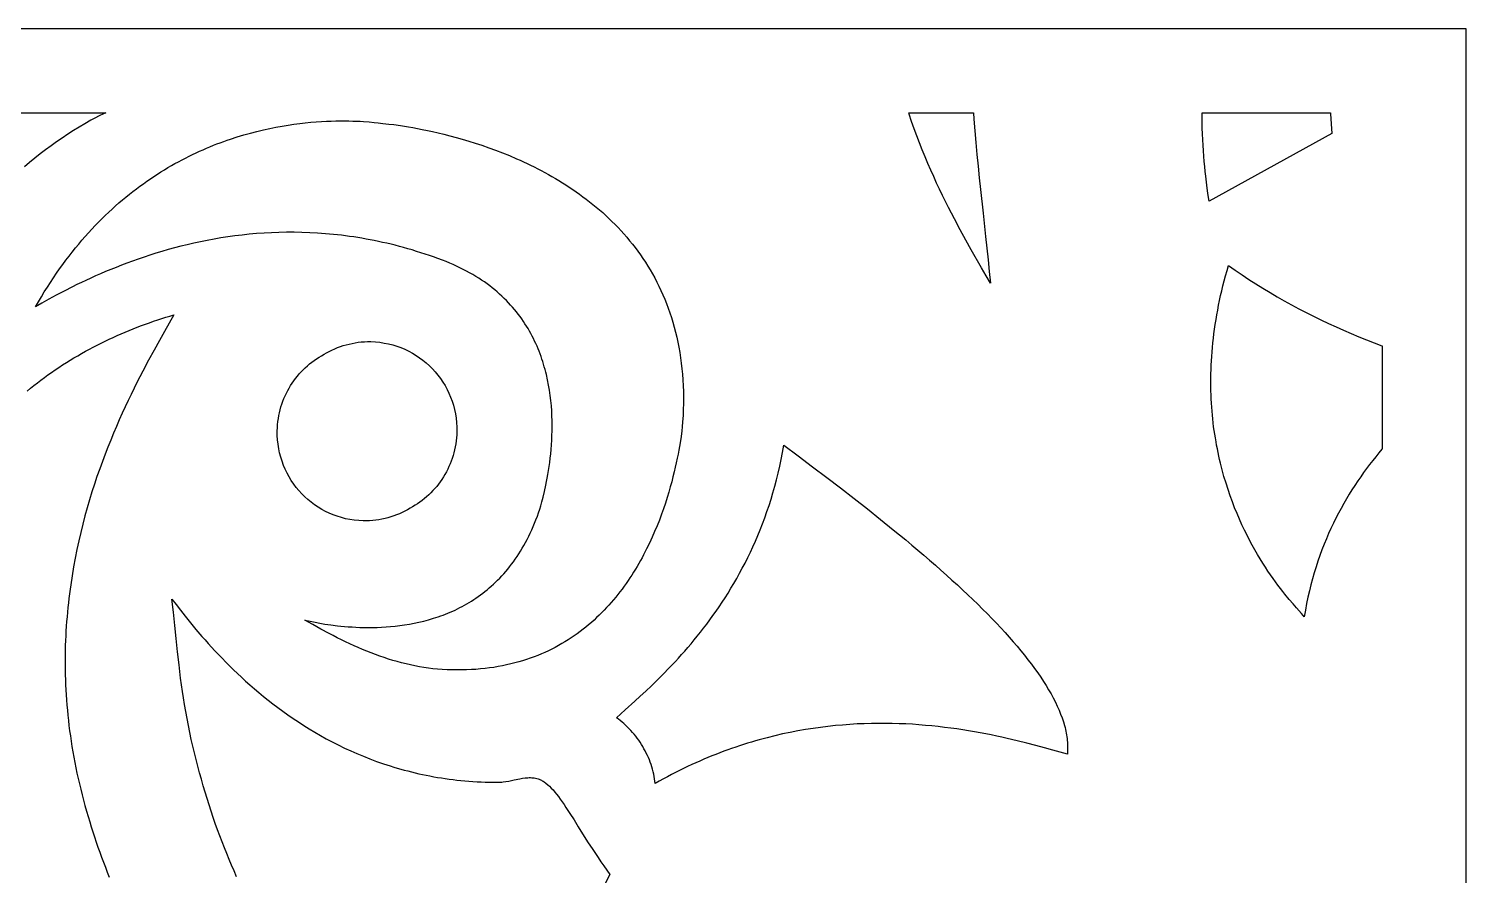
# Model space of a CAD drawing. Extents: x -140 to 140, y -140 to 140.
# Drawn here: x -31.2 to 140, y 39.1 to 140 of the extents above; entities that cross this region are included whole.
import ezdxf

# ---------------------------------------------------------------- set-up
doc = ezdxf.new("R2010")
doc.units = 0
doc.header["$MEASUREMENT"] = 0
doc.layers.add('LAYER_1', color=18, linetype='CONTINUOUS')

msp = doc.modelspace()

# ---------------------------------------------------------------- linework, layer by layer
at = {"layer": 'LAYER_1'}
for points in [[(-140, -140), (140, -140), (140, 140), (-140, 140)], [(6.45, 129.02), (6.94, 129.01), (7.41, 129), (7.86, 128.99), (8.27, 128.97), (8.67, 128.94), (9.37, 128.89), (9.96, 128.84), (10.43, 128.79), (10.99, 128.73), (11.69, 128.65), (12.31, 128.58), (13.09, 128.46), (14.02, 128.32), (14.54, 128.23), (15.09, 128.13), (15.67, 128.01), (16.28, 127.89), (16.91, 127.75), (17.58, 127.6), (18.26, 127.43), (18.97, 127.25), (19.7, 127.06), (20.44, 126.85), (21.21, 126.62), (21.99, 126.38), (22.78, 126.11), (23.59, 125.83), (24.4, 125.54), (25.23, 125.22), (26.06, 124.88), (26.9, 124.52), (27.32, 124.34), (27.74, 124.14), (28.16, 123.95), (28.58, 123.74), (29.01, 123.53), (29.43, 123.32), (29.85, 123.1), (30.27, 122.87), (30.69, 122.64), (31.11, 122.41), (31.53, 122.16), (31.95, 121.91), (32.36, 121.66), (32.78, 121.4), (33.19, 121.13), (33.6, 120.85), (34.01, 120.57), (34.41, 120.29), (34.81, 119.99), (35.21, 119.69), (35.61, 119.39), (36, 119.07), (36.39, 118.75), (36.78, 118.42), (37.16, 118.09), (37.53, 117.75), (37.91, 117.4), (38.27, 117.04), (38.64, 116.68), (39, 116.31), (39.35, 115.93), (39.7, 115.55), (40.04, 115.15), (40.37, 114.75), (40.7, 114.34), (41.02, 113.93), (41.34, 113.51), (41.65, 113.07), (41.95, 112.63), (42.25, 112.19), (42.54, 111.73), (42.82, 111.27), (43.09, 110.79), (43.36, 110.31), (43.61, 109.82), (43.86, 109.33), (44.1, 108.82), (44.33, 108.3), (44.55, 107.78), (44.77, 107.25), (44.97, 106.71), (45.16, 106.16), (45.35, 105.6), (45.52, 105.03), (45.68, 104.45), (45.84, 103.86), (45.98, 103.27), (46.11, 102.66), (46.23, 102.05), (46.34, 101.42), (46.44, 100.79), (46.52, 100.15), (46.59, 99.49), (46.66, 98.83), (46.71, 98.16), (46.74, 97.47), (46.77, 96.78), (46.78, 96.08), (46.77, 95.37), (46.76, 94.64), (46.73, 93.91), (46.68, 93.16), (46.63, 92.59), (46.57, 92.08), (46.49, 91.44), (46.37, 90.68), (46.22, 89.8), (46.14, 89.33), (46.04, 88.83), (45.93, 88.3), (45.81, 87.76), (45.68, 87.2), (45.53, 86.62), (45.38, 86.02), (45.21, 85.41), (45.03, 84.78), (44.84, 84.14), (44.63, 83.49), (44.4, 82.82), (44.16, 82.15), (43.91, 81.47), (43.64, 80.79), (43.35, 80.1), (43.05, 79.41), (42.73, 78.72), (42.39, 78.02), (42.03, 77.33), (41.85, 76.98), (41.65, 76.63), (41.46, 76.29), (41.26, 75.95), (41.05, 75.6), (40.84, 75.26), (40.63, 74.92), (40.41, 74.59), (40.18, 74.25), (39.95, 73.92), (39.71, 73.58), (39.47, 73.25), (39.22, 72.93), (38.97, 72.6), (38.71, 72.28), (38.45, 71.96), (38.18, 71.65), (37.9, 71.34), (37.62, 71.03), (37.34, 70.73), (37.04, 70.43), (36.75, 70.13), (36.44, 69.84), (36.13, 69.55), (35.81, 69.27), (35.49, 68.99), (35.16, 68.72), (34.82, 68.45), (34.48, 68.19), (34.13, 67.93), (33.78, 67.68), (33.42, 67.44), (33.05, 67.2), (32.67, 66.96), (32.29, 66.74), (31.9, 66.52), (31.51, 66.3), (31.11, 66.1), (30.7, 65.9), (30.28, 65.7), (29.86, 65.52), (29.43, 65.34), (28.99, 65.17), (28.54, 65.01), (28.09, 64.85), (27.63, 64.71), (27.17, 64.57), (26.69, 64.44), (26.21, 64.32), (25.72, 64.21), (25.22, 64.1), (24.72, 64.01), (24.2, 63.92), (23.68, 63.85), (23.15, 63.78), (22.62, 63.73), (22.07, 63.68), (21.52, 63.65), (20.96, 63.63), (20.39, 63.61), (19.81, 63.61), (19.23, 63.62), (18.63, 63.64), (18.03, 63.67), (17.49, 63.7), (16.95, 63.76), (16.41, 63.82), (15.88, 63.9), (15.34, 63.99), (14.81, 64.09), (14.28, 64.2), (13.75, 64.32), (13.22, 64.45), (12.7, 64.6), (12.17, 64.75), (11.65, 64.91), (11.13, 65.08), (10.61, 65.26), (10.1, 65.45), (9.58, 65.65), (9.07, 65.85), (8.56, 66.06), (8.06, 66.28), (7.55, 66.5), (7.05, 66.73), (6.55, 66.97), (6.05, 67.21), (5.56, 67.45), (5.07, 67.7), (4.58, 67.96), (3.61, 68.48), (2.65, 69.01), (1.71, 69.55), (2.11, 69.46), (2.93, 69.29), (3.47, 69.19), (4.09, 69.08), (4.8, 68.98), (5.57, 68.88), (5.98, 68.84), (6.41, 68.79), (6.85, 68.76), (7.31, 68.73), (7.77, 68.7), (8.25, 68.68), (8.75, 68.67), (9.25, 68.66), (9.76, 68.66), (10.29, 68.68), (10.82, 68.7), (11.36, 68.73), (11.9, 68.77), (12.46, 68.82), (13.01, 68.89), (13.58, 68.97), (14.14, 69.06), (14.71, 69.17), (15.28, 69.29), (15.86, 69.43), (16.43, 69.59), (17.01, 69.76), (17.58, 69.95), (17.87, 70.05), (18.16, 70.15), (18.44, 70.26), (18.73, 70.38), (19.01, 70.5), (19.3, 70.62), (19.58, 70.75), (19.86, 70.89), (20.14, 71.03), (20.42, 71.18), (20.7, 71.33), (20.98, 71.49), (21.25, 71.65), (21.53, 71.82), (21.8, 71.99), (22.07, 72.17), (22.34, 72.36), (22.6, 72.55), (22.87, 72.75), (23.13, 72.95), (23.39, 73.16), (23.65, 73.38), (23.9, 73.6), (24.16, 73.83), (24.41, 74.06), (24.65, 74.31), (24.9, 74.56), (25.14, 74.81), (25.38, 75.07), (25.62, 75.34), (25.85, 75.62), (26.08, 75.91), (26.3, 76.2), (26.53, 76.5), (26.75, 76.8), (26.96, 77.12), (27.17, 77.44), (27.38, 77.77), (27.58, 78.1), (27.78, 78.45), (27.98, 78.8), (28.17, 79.16), (28.36, 79.53), (28.54, 79.9), (28.72, 80.29), (28.89, 80.68), (29.06, 81.08), (29.22, 81.49), (29.38, 81.91), (29.53, 82.34), (29.67, 82.77), (29.79, 83.15), (29.92, 83.63), (30.07, 84.21), (30.23, 84.88), (30.4, 85.63), (30.48, 86.04), (30.56, 86.46), (30.64, 86.91), (30.71, 87.36), (30.78, 87.84), (30.85, 88.33), (30.91, 88.83), (30.97, 89.35), (31.02, 89.88), (31.06, 90.42), (31.1, 90.97), (31.12, 91.54), (31.14, 92.11), (31.14, 92.69), (31.14, 93.28), (31.12, 93.87), (31.09, 94.48), (31.05, 95.08), (30.99, 95.7), (30.91, 96.31), (30.83, 96.93), (30.72, 97.55), (30.6, 98.17), (30.46, 98.79), (30.38, 99.1), (30.3, 99.41), (30.21, 99.72), (30.12, 100.03), (30.03, 100.34), (29.92, 100.65), (29.82, 100.96), (29.71, 101.27), (29.59, 101.57), (29.46, 101.88), (29.34, 102.18), (29.2, 102.49), (29.06, 102.79), (28.91, 103.09), (28.76, 103.39), (28.6, 103.68), (28.44, 103.98), (28.27, 104.27), (28.09, 104.56), (27.91, 104.85), (27.72, 105.14), (27.52, 105.43), (27.32, 105.71), (27.11, 105.99), (26.89, 106.27), (26.67, 106.54), (26.44, 106.81), (26.2, 107.08), (25.95, 107.35), (25.7, 107.61), (25.44, 107.87), (25.17, 108.13), (24.89, 108.39), (24.61, 108.64), (24.32, 108.88), (24.02, 109.13), (23.71, 109.36), (23.39, 109.6), (23.07, 109.83), (22.74, 110.06), (22.4, 110.28), (22.05, 110.5), (21.69, 110.71), (21.32, 110.92), (20.95, 111.13), (20.56, 111.33), (20.17, 111.53), (19.77, 111.72), (19.36, 111.9), (18.94, 112.08), (18.51, 112.26), (18.07, 112.43), (17.55, 112.62), (17.03, 112.81), (16.52, 112.98), (16.01, 113.16), (15.5, 113.32), (14.99, 113.48), (14.48, 113.64), (13.97, 113.79), (13.46, 113.93), (12.96, 114.06), (12.46, 114.2), (11.96, 114.32), (11.46, 114.44), (10.96, 114.55), (10.46, 114.66), (9.96, 114.76), (9.47, 114.86), (8.98, 114.95), (8.49, 115.04), (8, 115.12), (7.51, 115.19), (7.03, 115.26), (6.54, 115.33), (6.06, 115.39), (5.58, 115.45), (5.1, 115.5), (4.63, 115.54), (4.15, 115.58), (3.68, 115.62), (3.21, 115.65), (2.27, 115.7), (1.35, 115.73), (0.43, 115.75), (-0.49, 115.75), (-1.39, 115.73), (-2.29, 115.7), (-3.17, 115.65), (-4.05, 115.59), (-4.92, 115.51), (-5.78, 115.42), (-6.63, 115.32), (-7.47, 115.2), (-8.3, 115.07), (-9.12, 114.94), (-9.93, 114.79), (-10.74, 114.62), (-11.53, 114.45), (-12.31, 114.27), (-13.08, 114.09), (-13.84, 113.89), (-14.58, 113.68), (-15.32, 113.47), (-16.05, 113.25), (-16.76, 113.03), (-17.46, 112.8), (-18.15, 112.56), (-18.83, 112.32), (-19.5, 112.08), (-20.15, 111.83), (-20.79, 111.57), (-21.42, 111.32), (-22.04, 111.06), (-22.64, 110.8), (-23.23, 110.55), (-23.81, 110.29), (-24.37, 110.02), (-24.92, 109.77), (-25.46, 109.51), (-25.98, 109.25), (-26.98, 108.74), (-27.92, 108.24), (-28.8, 107.77), (-29.62, 107.31), (-30.38, 106.87), (-30.03, 107.47), (-29.68, 108.06), (-29.33, 108.64), (-28.97, 109.21), (-28.61, 109.77), (-28.25, 110.32), (-27.89, 110.86), (-27.52, 111.39), (-27.14, 111.91), (-26.77, 112.41), (-26.39, 112.91), (-26.01, 113.4), (-25.63, 113.88), (-25.24, 114.35), (-24.85, 114.81), (-24.46, 115.26), (-24.07, 115.7), (-23.67, 116.13), (-23.27, 116.55), (-22.87, 116.96), (-22.47, 117.37), (-22.07, 117.76), (-21.66, 118.15), (-21.25, 118.52), (-20.85, 118.89), (-20.44, 119.25), (-20.03, 119.6), (-19.61, 119.95), (-19.2, 120.28), (-18.79, 120.61), (-18.37, 120.93), (-17.95, 121.24), (-17.54, 121.54), (-17.12, 121.84), (-16.7, 122.13), (-16.28, 122.41), (-15.86, 122.68), (-15.44, 122.94), (-15.02, 123.2), (-14.61, 123.45), (-14.19, 123.7), (-13.77, 123.93), (-13.35, 124.16), (-12.93, 124.39), (-12.51, 124.6), (-12.09, 124.81), (-11.68, 125.02), (-11.26, 125.21), (-10.85, 125.4), (-10.43, 125.59), (-10.02, 125.77), (-9.61, 125.94), (-9.19, 126.11), (-8.78, 126.27), (-8.38, 126.42), (-7.97, 126.57), (-7.56, 126.71), (-7.16, 126.85), (-6.36, 127.11), (-5.57, 127.35), (-4.78, 127.57), (-4.01, 127.77), (-3.24, 127.96), (-2.49, 128.12), (-1.75, 128.27), (-1.02, 128.4), (-0.3, 128.52), (0.4, 128.62), (1.08, 128.71), (1.75, 128.79), (2.41, 128.85), (3.04, 128.9), (3.66, 128.94), (4.26, 128.98), (4.84, 129), (5.4, 129.01), (5.93, 129.02)], [(81.36, 129.23), (81.48, 127.83), (81.6, 126.43), (81.73, 125.03), (81.87, 123.63), (82.01, 122.23), (82.15, 120.83), (82.46, 118.03), (82.76, 115.24), (83.05, 112.45), (83.2, 111.07), (83.33, 109.68), (82.83, 110.57), (82.28, 111.53), (81.06, 113.66), (80.41, 114.83), (79.73, 116.06), (79.04, 117.36), (78.69, 118.03), (78.34, 118.72), (77.99, 119.42), (77.63, 120.14), (77.28, 120.87), (76.93, 121.62), (76.58, 122.38), (76.23, 123.15), (75.89, 123.94), (75.55, 124.74), (75.22, 125.56), (74.89, 126.39), (74.57, 127.24), (74.25, 128.09), (73.95, 128.96), (73.65, 129.84), (73.6, 130), (81.31, 130)], [(123.84, 129.85), (123.93, 128.68), (124.01, 127.52), (109.38, 119.45), (109.24, 120.36), (109.1, 121.36), (108.97, 122.44), (108.91, 123.01), (108.85, 123.59), (108.8, 124.2), (108.75, 124.82), (108.7, 125.46), (108.66, 126.11), (108.62, 126.78), (108.59, 127.47), (108.57, 128.17), (108.55, 128.88), (108.55, 129.61), (108.55, 130), (123.83, 130)], [(112.49, 111.22), (113.3, 110.68), (114.12, 110.14), (114.95, 109.61), (115.78, 109.09), (116.63, 108.58), (117.47, 108.08), (118.33, 107.59), (119.19, 107.12), (120.06, 106.65), (120.93, 106.19), (121.81, 105.75), (122.7, 105.31), (123.59, 104.89), (124.49, 104.47), (125.39, 104.07), (126.29, 103.68), (127.2, 103.3), (128.12, 102.93), (129.04, 102.58), (129.96, 102.23), (130, 102.22), (130, 89.94), (129.96, 89.9), (129.59, 89.46), (129.22, 89.01), (128.86, 88.55), (128.49, 88.09), (128.14, 87.61), (127.78, 87.12), (127.43, 86.63), (127.08, 86.12), (126.73, 85.6), (126.39, 85.08), (126.06, 84.54), (125.73, 83.99), (125.41, 83.43), (125.09, 82.86), (124.78, 82.29), (124.47, 81.7), (124.18, 81.1), (123.89, 80.48), (123.61, 79.86), (123.34, 79.23), (123.07, 78.58), (122.82, 77.93), (122.57, 77.26), (122.33, 76.58), (122.11, 75.89), (121.89, 75.19), (121.69, 74.48), (121.5, 73.76), (121.32, 73.02), (121.15, 72.27), (120.99, 71.51), (120.84, 70.74), (120.71, 69.95), (120.59, 70.1), (120.39, 70.33), (119.77, 71.02), (119.37, 71.48), (118.91, 72.02), (118.41, 72.63), (118.14, 72.97), (117.87, 73.32), (117.58, 73.7), (117.29, 74.09), (117, 74.5), (116.7, 74.93), (116.39, 75.38), (116.08, 75.85), (115.77, 76.34), (115.46, 76.85), (115.14, 77.37), (114.83, 77.91), (114.52, 78.48), (114.2, 79.06), (113.9, 79.66), (113.59, 80.27), (113.29, 80.91), (113, 81.56), (112.71, 82.23), (112.42, 82.92), (112.15, 83.63), (111.89, 84.36), (111.63, 85.1), (111.39, 85.86), (111.15, 86.64), (110.93, 87.44), (110.73, 88.25), (110.63, 88.67), (110.53, 89.09), (110.44, 89.51), (110.36, 89.94), (110.27, 90.37), (110.2, 90.8), (110.12, 91.25), (110.05, 91.69), (109.99, 92.14), (109.92, 92.59), (109.87, 93.05), (109.82, 93.51), (109.77, 93.98), (109.73, 94.45), (109.69, 94.93), (109.66, 95.41), (109.63, 95.89), (109.61, 96.38), (109.6, 96.87), (109.59, 97.37), (109.58, 97.87), (109.59, 98.38), (109.59, 98.89), (109.61, 99.4), (109.63, 99.92), (109.65, 100.44), (109.69, 100.97), (109.73, 101.5), (109.77, 102.04), (109.83, 102.58), (109.89, 103.12), (109.95, 103.67), (110.03, 104.22), (110.11, 104.78), (110.2, 105.34), (110.29, 105.9), (110.4, 106.47), (110.51, 107.05), (110.63, 107.62), (110.75, 108.21), (110.89, 108.79), (111.03, 109.38), (111.18, 109.98), (111.34, 110.57), (111.51, 111.18), (111.69, 111.78)], [(9.56, 102.72), (10.09, 102.69), (10.62, 102.64), (11.14, 102.56), (11.65, 102.46), (12.16, 102.34), (12.65, 102.18), (13.13, 102.01), (13.6, 101.81), (14.06, 101.59), (14.51, 101.35), (14.94, 101.09), (15.36, 100.81), (15.76, 100.51), (16.15, 100.19), (16.52, 99.85), (16.88, 99.5), (17.22, 99.12), (17.54, 98.74), (17.84, 98.33), (18.12, 97.91), (18.39, 97.48), (18.63, 97.04), (18.85, 96.58), (19.05, 96.11), (19.23, 95.63), (19.38, 95.14), (19.52, 94.63), (19.62, 94.12), (19.7, 93.6), (19.76, 93.07), (19.79, 92.54), (19.8, 92), (19.78, 91.63), (19.76, 91.26), (19.72, 90.9), (19.67, 90.54), (19.61, 90.18), (19.53, 89.83), (19.45, 89.48), (19.35, 89.14), (19.24, 88.81), (19.13, 88.47), (19, 88.15), (18.86, 87.83), (18.71, 87.51), (18.55, 87.2), (18.38, 86.9), (18.2, 86.6), (18.02, 86.31), (17.82, 86.03), (17.61, 85.75), (17.4, 85.48), (17.18, 85.22), (16.94, 84.97), (16.71, 84.72), (16.46, 84.48), (16.2, 84.25), (15.94, 84.03), (15.67, 83.81), (15.4, 83.61), (15.11, 83.41), (14.82, 83.23), (14.53, 83.05), (14.23, 82.88), (13.92, 82.7), (13.6, 82.53), (13.28, 82.37), (12.96, 82.22), (12.62, 82.09), (12.29, 81.96), (11.94, 81.85), (11.59, 81.74), (11.24, 81.65), (10.88, 81.58), (10.52, 81.51), (10.15, 81.46), (9.78, 81.42), (9.41, 81.39), (9.03, 81.38), (8.65, 81.38), (8.11, 81.4), (7.58, 81.45), (7.06, 81.53), (6.55, 81.63), (6.05, 81.76), (5.56, 81.91), (5.07, 82.08), (4.6, 82.28), (4.15, 82.5), (3.7, 82.74), (3.27, 83), (2.85, 83.28), (2.45, 83.58), (2.06, 83.9), (1.68, 84.24), (1.33, 84.6), (0.99, 84.97), (0.67, 85.36), (0.37, 85.76), (0.08, 86.18), (-0.18, 86.61), (-0.42, 87.06), (-0.65, 87.51), (-0.85, 87.98), (-1.02, 88.47), (-1.18, 88.96), (-1.31, 89.46), (-1.42, 89.97), (-1.5, 90.49), (-1.56, 91.02), (-1.59, 91.55), (-1.59, 92.1), (-1.58, 92.47), (-1.55, 92.83), (-1.51, 93.2), (-1.46, 93.56), (-1.4, 93.91), (-1.33, 94.26), (-1.24, 94.61), (-1.15, 94.95), (-1.04, 95.29), (-0.92, 95.62), (-0.79, 95.95), (-0.65, 96.27), (-0.5, 96.58), (-0.34, 96.89), (-0.18, 97.19), (0, 97.49), (0.19, 97.78), (0.39, 98.07), (0.59, 98.34), (0.81, 98.61), (1.03, 98.87), (1.26, 99.13), (1.5, 99.37), (1.75, 99.61), (2, 99.84), (2.26, 100.07), (2.53, 100.28), (2.81, 100.48), (3.09, 100.68), (3.38, 100.86), (3.68, 101.04), (3.98, 101.21), (4.29, 101.39), (4.6, 101.56), (4.92, 101.72), (5.25, 101.87), (5.58, 102.01), (5.92, 102.13), (6.26, 102.25), (6.61, 102.35), (6.97, 102.44), (7.32, 102.52), (7.69, 102.58), (8.05, 102.64), (8.42, 102.68), (8.8, 102.7), (9.17, 102.72)], [(60.46, 89.1), (62.16, 87.82), (63.84, 86.55), (65.49, 85.29), (67.11, 84.04), (68.7, 82.79), (70.25, 81.55), (71.77, 80.32), (73.25, 79.1), (73.98, 78.49), (74.69, 77.89), (75.4, 77.29), (76.09, 76.69), (76.78, 76.09), (77.45, 75.5), (78.11, 74.91), (78.76, 74.32), (79.4, 73.73), (80.03, 73.15), (80.64, 72.57), (81.24, 72), (81.83, 71.43), (82.41, 70.86), (82.97, 70.29), (83.52, 69.73), (84.05, 69.17), (84.58, 68.61), (85.08, 68.06), (85.58, 67.52), (86.05, 66.97), (86.52, 66.43), (86.96, 65.89), (87.4, 65.36), (87.81, 64.83), (88.21, 64.31), (88.6, 63.79), (88.97, 63.27), (89.32, 62.76), (89.65, 62.25), (89.97, 61.75), (90.27, 61.25), (90.56, 60.76), (90.82, 60.27), (91.07, 59.78), (91.3, 59.3), (91.51, 58.83), (91.7, 58.36), (91.87, 57.89), (92.02, 57.43), (92.16, 56.98), (92.22, 56.75), (92.27, 56.53), (92.32, 56.3), (92.37, 56.08), (92.41, 55.86), (92.44, 55.64), (92.47, 55.43), (92.49, 55.21), (92.51, 54.99), (92.53, 54.78), (92.5, 53.56), (90.75, 54.06), (89.78, 54.33), (88.75, 54.61), (87.66, 54.89), (86.52, 55.18), (85.33, 55.46), (84.71, 55.6), (84.08, 55.73), (83.44, 55.87), (82.78, 56), (82.11, 56.12), (81.44, 56.24), (80.74, 56.36), (80.04, 56.47), (79.33, 56.58), (78.61, 56.68), (77.87, 56.77), (77.13, 56.86), (76.37, 56.94), (75.61, 57.01), (74.83, 57.07), (74.05, 57.13), (73.26, 57.17), (72.45, 57.2), (71.64, 57.23), (70.82, 57.24), (70, 57.24), (69.16, 57.23), (68.32, 57.2), (67.46, 57.17), (66.61, 57.12), (65.74, 57.05), (64.87, 56.98), (63.99, 56.88), (63.1, 56.77), (62.21, 56.65), (61.31, 56.51), (60.41, 56.35), (59.5, 56.17), (58.58, 55.98), (57.66, 55.77), (56.74, 55.54), (55.81, 55.29), (55.34, 55.16), (54.88, 55.02), (54.41, 54.88), (53.94, 54.73), (53.47, 54.58), (53, 54.42), (52.52, 54.26), (52.05, 54.09), (51.58, 53.92), (51.1, 53.74), (50.63, 53.55), (50.15, 53.36), (49.67, 53.17), (49.2, 52.97), (48.72, 52.76), (48.24, 52.55), (47.76, 52.33), (47.28, 52.1), (46.8, 51.87), (46.32, 51.63), (45.83, 51.39), (45.35, 51.14), (44.87, 50.88), (44.39, 50.62), (43.9, 50.35), (43.42, 50.08), (43.39, 50.36), (43.34, 50.64), (43.29, 50.93), (43.24, 51.21), (43.17, 51.49), (43.09, 51.78), (43.01, 52.06), (42.92, 52.34), (42.82, 52.61), (42.72, 52.89), (42.6, 53.16), (42.48, 53.43), (42.35, 53.7), (42.22, 53.97), (42.08, 54.23), (41.93, 54.49), (41.78, 54.74), (41.61, 54.99), (41.45, 55.24), (41.27, 55.48), (41.1, 55.71), (40.91, 55.94), (40.72, 56.17), (40.53, 56.39), (40.33, 56.6), (40.12, 56.81), (39.91, 57.01), (39.7, 57.21), (39.48, 57.39), (39.25, 57.57), (39.03, 57.74), (38.8, 57.91), (39.84, 58.84), (41.01, 59.9), (41.64, 60.48), (42.29, 61.09), (42.96, 61.73), (43.66, 62.4), (44.37, 63.11), (45.09, 63.85), (45.82, 64.63), (46.19, 65.03), (46.56, 65.44), (46.94, 65.86), (47.31, 66.29), (47.68, 66.73), (48.06, 67.18), (48.43, 67.64), (48.81, 68.11), (49.18, 68.59), (49.55, 69.08), (49.92, 69.57), (50.29, 70.08), (50.66, 70.6), (51.02, 71.13), (51.38, 71.67), (51.74, 72.21), (52.09, 72.77), (52.44, 73.34), (52.79, 73.92), (53.13, 74.51), (53.46, 75.12), (53.79, 75.73), (54.12, 76.35), (54.43, 76.99), (54.75, 77.63), (55.05, 78.29), (55.35, 78.95), (55.64, 79.63), (55.92, 80.32), (56.2, 81.03), (56.46, 81.74), (56.72, 82.47), (56.97, 83.2), (57.21, 83.95), (57.44, 84.71), (57.65, 85.49), (57.86, 86.27), (58.06, 87.07), (58.24, 87.88), (58.42, 88.7), (58.58, 89.53), (58.73, 90.38)]]:
    msp.add_lwpolyline(points, close=True, dxfattribs=at)
for points in [[(-37.32, 130), (-22.02, 130), (-22.27, 129.88), (-22.81, 129.61), (-23.32, 129.35), (-23.8, 129.09), (-24.5, 128.69), (-25.19, 128.29), (-25.87, 127.86), (-26.55, 127.43), (-27.22, 126.98), (-27.88, 126.53), (-28.53, 126.06), (-29.18, 125.58), (-29.82, 125.09), (-30.45, 124.59), (-31.08, 124.08), (-31.7, 123.56)], [(-31.39, 96.84), (-30.99, 97.17), (-30.58, 97.5), (-30.16, 97.82), (-29.75, 98.14), (-29.32, 98.45), (-28.9, 98.76), (-28.47, 99.06), (-28.03, 99.36), (-27.59, 99.65), (-27.15, 99.94), (-26.71, 100.23), (-26.26, 100.5), (-25.8, 100.78), (-25.35, 101.04), (-24.89, 101.31), (-24.43, 101.57), (-23.97, 101.82), (-23.5, 102.07), (-23.03, 102.31), (-22.56, 102.54), (-22.09, 102.78), (-21.62, 103), (-21.14, 103.22), (-20.66, 103.44), (-20.18, 103.65), (-19.7, 103.86), (-19.22, 104.06), (-18.74, 104.25), (-18.26, 104.44), (-17.77, 104.63), (-17.29, 104.8), (-16.8, 104.98), (-16.32, 105.15), (-15.83, 105.31), (-15.35, 105.46), (-14.86, 105.62), (-14.38, 105.76), (-13.89, 105.9), (-15.01, 103.95), (-15.62, 102.87), (-16.26, 101.72), (-16.92, 100.5), (-17.6, 99.21), (-17.95, 98.54), (-18.3, 97.86), (-18.65, 97.16), (-19, 96.44), (-19.35, 95.71), (-19.7, 94.96), (-20.05, 94.2), (-20.4, 93.42), (-20.75, 92.63), (-21.09, 91.82), (-21.43, 90.99), (-21.77, 90.15), (-22.1, 89.3), (-22.42, 88.43), (-22.74, 87.55), (-23.06, 86.65), (-23.36, 85.74), (-23.66, 84.82), (-23.95, 83.88), (-24.23, 82.92), (-24.49, 81.96), (-24.75, 80.98), (-25, 79.99), (-25.23, 78.98), (-25.45, 77.96), (-25.66, 76.93), (-25.85, 75.89), (-26.03, 74.83), (-26.19, 73.76), (-26.27, 73.22), (-26.34, 72.68), (-26.41, 72.14), (-26.47, 71.59), (-26.53, 71.04), (-26.58, 70.48), (-26.63, 69.93), (-26.68, 69.37), (-26.72, 68.81), (-26.75, 68.24), (-26.78, 67.67), (-26.81, 67.1), (-26.83, 66.53), (-26.84, 65.95), (-26.85, 65.37), (-26.86, 64.79), (-26.86, 64.2), (-26.85, 63.62), (-26.84, 63.03), (-26.82, 62.43), (-26.8, 61.84), (-26.77, 61.24), (-26.73, 60.64), (-26.69, 60.03), (-26.65, 59.43), (-26.59, 58.82), (-26.53, 58.21), (-26.47, 57.59), (-26.4, 56.98), (-26.32, 56.36), (-26.23, 55.74), (-26.14, 55.11), (-26.04, 54.48), (-25.94, 53.86), (-25.82, 53.22), (-25.71, 52.59), (-25.58, 51.96), (-25.45, 51.32), (-25.31, 50.68), (-25.16, 50.03), (-25, 49.39), (-24.84, 48.74), (-24.67, 48.09), (-24.49, 47.44), (-24.31, 46.78), (-24.11, 46.13), (-23.93, 45.52), (-23.74, 44.91), (-23.55, 44.31), (-23.35, 43.71), (-23.14, 43.1), (-22.94, 42.5), (-22.72, 41.91), (-22.51, 41.31), (-22.29, 40.71), (-22.06, 40.12), (-21.83, 39.52), (-21.6, 38.93)], [(-6.44, 38.98), (-6.74, 39.66), (-7.04, 40.34), (-7.33, 41.03), (-7.61, 41.73), (-7.89, 42.43), (-8.17, 43.14), (-8.44, 43.86), (-8.71, 44.58), (-8.97, 45.31), (-9.22, 46.04), (-9.47, 46.78), (-9.72, 47.53), (-9.95, 48.28), (-10.19, 49.04), (-10.41, 49.8), (-10.63, 50.58), (-10.85, 51.35), (-11.06, 52.14), (-11.26, 52.93), (-11.46, 53.73), (-11.65, 54.53), (-11.83, 55.34), (-12, 56.16), (-12.17, 56.99), (-12.34, 57.82), (-12.49, 58.65), (-12.64, 59.5), (-12.77, 60.28), (-12.89, 61.06), (-13, 61.84), (-13.1, 62.63), (-13.2, 63.41), (-13.29, 64.2), (-13.46, 65.77), (-13.63, 67.34), (-13.78, 68.92), (-13.95, 70.49), (-14.13, 72.06), (-13.64, 71.42), (-13.12, 70.74), (-12.55, 70.01), (-11.93, 69.24), (-11.27, 68.44), (-10.56, 67.61), (-10.19, 67.19), (-9.81, 66.76), (-9.42, 66.33), (-9.01, 65.89), (-8.6, 65.44), (-8.17, 65), (-7.73, 64.55), (-7.28, 64.09), (-6.81, 63.64), (-6.34, 63.18), (-5.85, 62.73), (-5.36, 62.27), (-4.85, 61.82), (-4.32, 61.36), (-3.79, 60.91), (-3.24, 60.46), (-2.69, 60.01), (-2.12, 59.57), (-1.53, 59.12), (-0.94, 58.69), (-0.33, 58.25), (0.29, 57.83), (0.92, 57.41), (1.56, 56.99), (2.21, 56.58), (2.88, 56.18), (3.56, 55.79), (4.25, 55.41), (4.96, 55.03), (5.67, 54.67), (6.4, 54.31), (7.15, 53.97), (7.9, 53.64), (8.67, 53.32), (9.45, 53.01), (10.24, 52.72), (11.05, 52.43), (11.86, 52.17), (12.28, 52.04), (12.69, 51.92), (13.11, 51.79), (13.54, 51.68), (13.96, 51.57), (14.39, 51.46), (14.83, 51.35), (15.26, 51.25), (15.7, 51.16), (16.15, 51.06), (16.59, 50.98), (17.04, 50.89), (17.49, 50.81), (17.95, 50.74), (18.41, 50.67), (18.87, 50.61), (19.34, 50.55), (19.8, 50.49), (20.28, 50.44), (20.75, 50.4), (21.23, 50.36), (21.71, 50.32), (22.2, 50.29), (22.69, 50.27), (23.18, 50.25), (23.67, 50.23), (24.17, 50.23), (24.67, 50.22), (24.83, 50.23), (24.99, 50.23), (25.15, 50.25), (25.32, 50.26), (25.64, 50.31), (25.97, 50.37), (26.29, 50.44), (26.62, 50.51), (27.28, 50.64), (27.6, 50.7), (27.92, 50.74), (28.24, 50.77), (28.4, 50.78), (28.55, 50.78), (28.71, 50.77), (28.86, 50.76), (29.02, 50.74), (29.17, 50.71), (29.32, 50.68), (29.47, 50.63), (29.61, 50.58), (29.76, 50.52), (29.87, 50.46), (29.97, 50.4), (30.08, 50.34), (30.19, 50.27), (30.4, 50.12), (30.61, 49.94), (30.82, 49.75), (31.03, 49.54), (31.25, 49.31), (31.46, 49.06), (31.68, 48.8), (31.89, 48.52), (32.11, 48.22), (32.33, 47.91), (32.56, 47.58), (32.79, 47.24), (33.26, 46.52), (33.75, 45.74), (34.26, 44.92), (35.37, 43.15), (35.97, 42.22), (36.62, 41.25), (36.95, 40.76), (37.3, 40.26), (37.66, 39.76), (38.02, 39.25), (37.29, 37.85)]]:
    msp.add_lwpolyline(points, dxfattribs=at)

doc.saveas('drawing.dxf')
